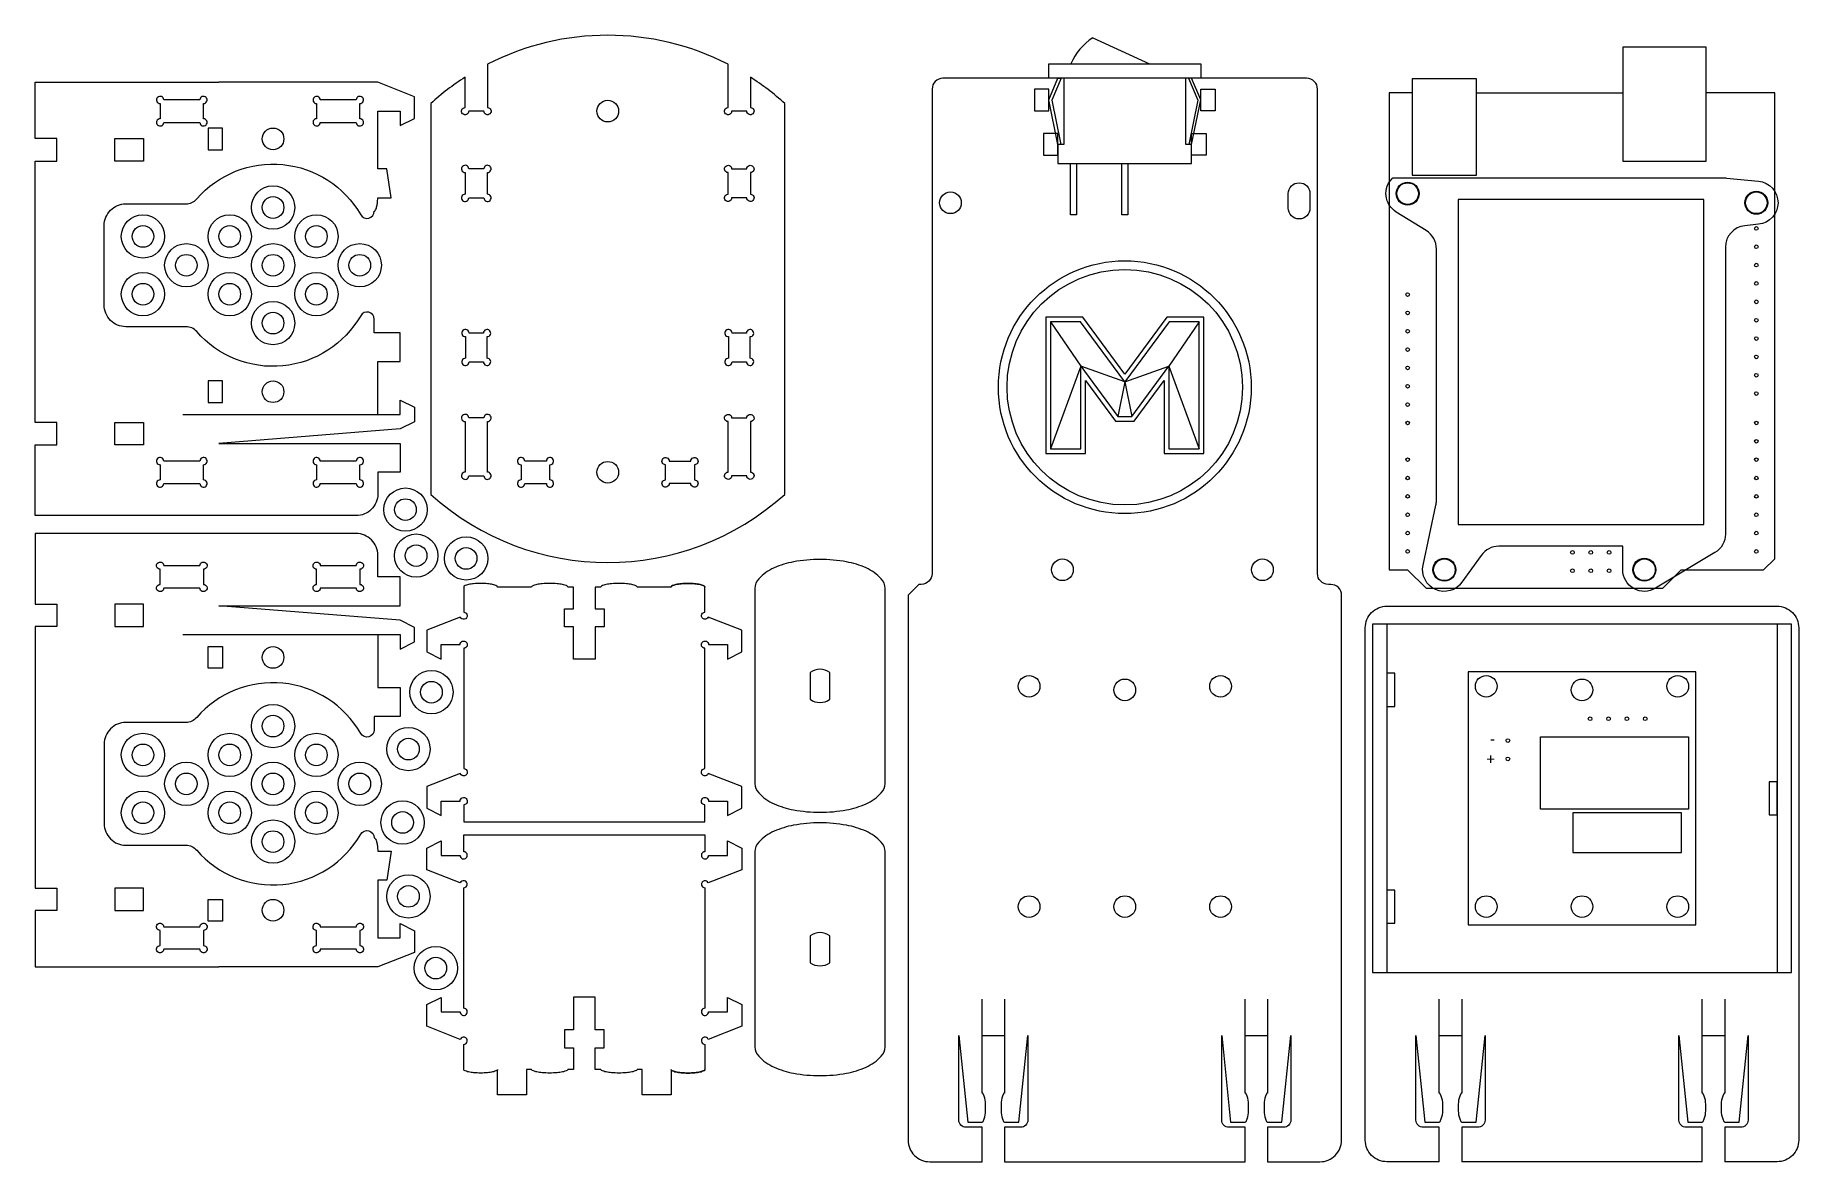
# Model space of a CAD drawing. Header units: millimetres. Extents: x 0 to 244, y -27 to 129.
import ezdxf

# ---------------------------------------------------------------- set-up
doc = ezdxf.new("R2010")
doc.units = ezdxf.units.MM
for name, color, linetype in [('1 - Vector Etch', 1, 'Continuous'), ('3 - First Cut', 3, 'Continuous'), ('5 - Final Cut', 5, 'Continuous')]:
    doc.layers.add(name, color=color, linetype=linetype)
doc.layers.add('NOTES', color=4, linetype='Continuous', plot=False)
doc.styles.get("Standard").update_dxf_attribs({"font": 'ARIAL.TTF'})

# ---------------------------------------------------------------- blocks, each defined once
blk = doc.blocks.new('ArduinoUNOR3')
for points in [[(2479.39, 1678.67), (2479.39, 1675.5), (2545.43, 1675.5), (2545.43, 1678.04), (2547.97, 1680.58), (2547.97, 1713.34), (2545.43, 1715.88), (2545.43, 1727.31), (2543.9, 1728.84), (2479.39, 1728.84), (2479.39, 1719.31)], [(2479.39, 1687.56), (2479.39, 1707.88)]]:
    blk.add_lwpolyline(points)
for points in [[(2473.04, 1719.31), (2488.91, 1719.31), (2488.91, 1707.88), (2473.04, 1707.88)], [(2477.48, 1678.67), (2490.82, 1678.67), (2490.82, 1687.56), (2477.48, 1687.56)]]:
    blk.add_lwpolyline(points, close=True)
for centre, radius in [((2494.63, 1726.3), 1.59), ((2498.18, 1726.3), 0.254), ((2500.72, 1726.3), 0.254), ((2503.26, 1726.3), 0.254), ((2505.8, 1726.3), 0.254), ((2508.34, 1726.3), 0.254), ((2510.88, 1726.3), 0.254), ((2513.42, 1726.3), 0.254), ((2515.96, 1726.3), 0.254), ((2518.5, 1726.3), 0.254), ((2521.04, 1726.3), 0.254), ((2525.11, 1726.3), 0.254), ((2527.65, 1726.3), 0.254), ((2530.19, 1726.3), 0.254), ((2532.73, 1726.3), 0.254), ((2535.27, 1726.3), 0.254), ((2537.81, 1726.3), 0.254), ((2540.35, 1726.3), 0.254), ((2542.89, 1726.3), 0.254), ((2545.43, 1710.8), 1.59), ((2543.03, 1705.93), 0.254), ((2545.57, 1705.93), 0.254), ((2543.03, 1703.39), 0.254), ((2545.57, 1703.39), 0.254), ((2543.03, 1700.85), 0.254), ((2545.57, 1700.85), 0.254), ((2545.43, 1683.12), 1.59), ((2493.36, 1678.04), 1.59), ((2507.33, 1678.04), 0.254), ((2509.87, 1678.04), 0.254), ((2512.41, 1678.04), 0.254), ((2514.95, 1678.04), 0.254), ((2517.49, 1678.04), 0.254), ((2520.03, 1678.04), 0.254), ((2522.57, 1678.04), 0.254), ((2525.11, 1678.04), 0.254), ((2530.19, 1678.04), 0.254), ((2532.73, 1678.04), 0.254), ((2535.27, 1678.04), 0.254), ((2537.81, 1678.04), 0.254), ((2540.35, 1678.04), 0.254), ((2542.89, 1678.04), 0.254)]:
    blk.add_circle(centre, radius)
blk = doc.blocks.new('ULN2003_cb')
for points in [[(-15.75, -17.5), (15.75, -17.5), (15.75, 17.5), (-15.75, 17.5)], [(1.25, 7.5), (-13.75, 7.5), (-13.75, 2), (1.25, 2)], [(-14.75, 1.5), (5.75, 1.5), (5.75, -8.5), (-14.75, -8.5)]]:
    blk.add_lwpolyline(points, close=True)
for centre, radius in [((-13.25, 15), 1.5), ((13.25, 15), 1.5), ((10.25, -5.46), 0.254), ((10.25, -8), 0.254), ((-8.75, -11), 0.254), ((-6.21, -11), 0.254), ((-3.67, -11), 0.254), ((-1.13, -11), 0.254), ((-13.25, -15.5), 1.5), ((13.25, -15.5), 1.5)]:
    blk.add_circle(centre, radius)
at = {"insert": (12.03, -4.64), "char_height": 1.5, "attachment_point": 1}
blk.add_mtext_dynamic_manual_height_columns('+\\P-', width=3.719, gutter_width=12.5, heights=[0], dxfattribs=at)

msp = doc.modelspace()

# ---------------------------------------------------------------- linework, layer by layer
at = {"layer": '1 - Vector Etch'}
for points in [[(230.94, 61.23), (230.94, 106.23), (196.94, 106.23), (196.94, 61.23)], [(150.81, 75.57), (152.11, 75.57), (156.27, 81.2), (156.27, 71.06), (161.73, 71.06), (161.73, 89.95), (156.62, 89.95), (150.81, 82.07), (145, 89.95), (139.89, 89.95), (139.89, 71.06), (145.35, 71.06), (145.35, 81.2), (149.51, 75.57)], [(150.81, 76.21), (151.79, 76.21), (156.92, 83.15), (156.92, 71.71), (161.09, 71.71), (161.09, 89.31), (156.95, 89.31), (150.81, 80.98), (144.68, 89.31), (140.53, 89.31), (140.53, 71.71), (144.71, 71.71), (144.71, 83.15), (149.84, 76.21)]]:
    msp.add_lwpolyline(points, close=True, dxfattribs=at)
for points in [[(140.53, 89.31), (144.71, 83.15)], [(161.09, 89.31), (156.92, 83.15)], [(144.71, 83.15), (140.53, 71.71)], [(150.82, 80.98), (144.71, 83.15)], [(150.81, 80.98), (156.92, 83.15)], [(156.92, 83.15), (161.09, 71.71)], [(150.82, 80.98), (149.84, 76.21)], [(150.81, 80.98), (151.79, 76.21)]]:
    msp.add_lwpolyline(points, dxfattribs=at)
for radius in [17.5, 16.3]:
    msp.add_circle((150.81, 80.25), radius, dxfattribs=at)
at = {"layer": '3 - First Cut'}
for points in [[(17.78, 116.92), (22.78, 116.92, 2.414214), (23.28, 117.42), (23.28, 119.52, 2.414214), (22.78, 120.02), (17.78, 120.02, 2.414214), (17.28, 119.52), (17.28, 117.42, 2.414214)], [(39.44, 116.92), (44.44, 116.92, 2.414214), (44.94, 117.42), (44.94, 119.52, 2.414214), (44.44, 120.02), (39.44, 120.02, 2.414214), (38.94, 119.52), (38.94, 117.42, 2.414214)], [(59.49, 109.97), (59.49, 106.97, 2.414214), (59.99, 106.47), (62.09, 106.47, 2.414214), (62.59, 106.97), (62.59, 109.97, 2.414214), (62.09, 110.47), (59.99, 110.47, 2.414214)], [(98.99, 109.97), (98.99, 106.97, -2.414214), (98.49, 106.47), (96.39, 106.47, -2.414214), (95.89, 106.97), (95.89, 109.97, -2.414214), (96.39, 110.47), (98.49, 110.47, -2.414214)], [(176.44, 105.05, -1), (173.44, 105.05), (173.44, 107.05, -1), (176.44, 107.05)], [(59.54, 87.25), (59.54, 84.25, 2.414214), (60.04, 83.75), (62.04, 83.75, 2.414214), (62.54, 84.25), (62.54, 87.25, 2.414214), (62.04, 87.75), (60.04, 87.75, 2.414214)], [(95.94, 87.25), (95.94, 84.25, 2.414214), (96.44, 83.75), (98.44, 83.75, 2.414214), (98.94, 84.25), (98.94, 87.25, 2.414214), (98.44, 87.75), (96.44, 87.75, 2.414214)], [(62.59, 68.49), (62.59, 75.49, 2.414214), (62.09, 75.99), (59.99, 75.99, 2.414214), (59.49, 75.49), (59.49, 68.49, 2.414214), (59.99, 67.99), (62.09, 67.99, 2.414214)], [(95.89, 68.49), (95.89, 75.49, -2.414214), (96.39, 75.99), (98.49, 75.99, -2.414214), (98.99, 75.49), (98.99, 68.49, -2.414214), (98.49, 67.99), (96.39, 67.99, -2.414214)], [(17.78, 66.92), (22.78, 66.92, 2.414214), (23.28, 67.42), (23.28, 69.52, 2.414214), (22.78, 70.02), (17.78, 70.02, 2.414214), (17.28, 69.52), (17.28, 67.42, 2.414214)], [(39.44, 66.92), (44.44, 66.92, 2.414214), (44.94, 67.42), (44.94, 69.52, 2.414214), (44.44, 70.02), (39.44, 70.02, 2.414214), (38.94, 69.52), (38.94, 67.42, 2.414214)], [(67.74, 66.92), (70.74, 66.92, 2.414214), (71.24, 67.42), (71.24, 69.52, 2.414214), (70.74, 70.02), (67.74, 70.02, 2.414214), (67.24, 69.52), (67.24, 67.42, 2.414214)], [(90.74, 66.92), (87.74, 66.92, -2.414214), (87.24, 67.42), (87.24, 69.52, -2.414214), (87.74, 70.02), (90.74, 70.02, -2.414214), (91.24, 69.52), (91.24, 67.42, -2.414214)], [(17.78, 55.55), (22.78, 55.55, -2.414214), (23.28, 55.05), (23.28, 52.95, -2.414214), (22.78, 52.45), (17.78, 52.45, -2.414214), (17.28, 52.95), (17.28, 55.05, -2.414214)], [(39.44, 55.55), (44.44, 55.55, -2.414214), (44.94, 55.05), (44.94, 52.95, -2.414214), (44.44, 52.45), (39.44, 52.45, -2.414214), (38.94, 52.95), (38.94, 55.05, -2.414214)], [(109.97, 37.04), (109.97, 40.76, 0.324354), (107.27, 40.76), (107.27, 37.04, 0.324354)], [(17.78, 5.55), (22.78, 5.55, -2.414214), (23.28, 5.05), (23.28, 2.95, -2.414214), (22.78, 2.45), (17.78, 2.45, -2.414214), (17.28, 2.95), (17.28, 5.05, -2.414214)], [(39.44, 5.55), (44.44, 5.55, -2.414214), (44.94, 5.05), (44.94, 2.95, -2.414214), (44.44, 2.45), (39.44, 2.45, -2.414214), (38.94, 2.95), (38.94, 5.05, -2.414214)], [(109.97, 0.58), (109.97, 4.31, 0.324354), (107.27, 4.31), (107.27, 0.58, 0.324354)]]:
    msp.add_lwpolyline(points, format="xyb", close=True, dxfattribs=at)
for points in [[(140.31, 118.52), (140.31, 121.52), (138.31, 121.52), (138.31, 118.52)], [(161.31, 118.52), (161.31, 121.52), (163.31, 121.52), (163.31, 118.52)], [(25.91, 113.13), (25.91, 116.13), (23.91, 116.13), (23.91, 113.13)], [(141.56, 112.37), (141.56, 115.37), (139.56, 115.37), (139.56, 112.37)], [(160.06, 112.37), (160.06, 115.37), (162.06, 115.37), (162.06, 112.37)], [(11, 111.56), (11, 114.66), (15, 114.66), (15, 111.56)], [(25.91, 78.13), (25.91, 81.13), (23.91, 81.13), (23.91, 78.13)], [(11, 72.26), (11, 75.36), (15, 75.36), (15, 72.26)], [(11, 50.22), (11, 47.12), (15, 47.12), (15, 50.22)], [(25.91, 44.34), (25.91, 41.34), (23.91, 41.34), (23.91, 44.34)], [(11, 10.91), (11, 7.81), (15, 7.81), (15, 10.91)], [(25.91, 9.34), (25.91, 6.34), (23.91, 6.34), (23.91, 9.34)]]:
    msp.add_lwpolyline(points, close=True, dxfattribs=at)
for centre in [(79.24, 118.47), (32.91, 114.63), (189.96, 107.05), (32.91, 105.13), (126.68, 105.78), (238.22, 105.78), (14.91, 101.13), (26.91, 101.13), (38.91, 101.13), (20.91, 97.13), (32.91, 97.13), (44.91, 97.13), (14.91, 93.13), (26.91, 93.13), (38.91, 93.13), (32.91, 89.13), (32.91, 79.63), (79.24, 68.47), (51.24, 63.3), (52.72, 56.93), (59.64, 56.55), (142.18, 54.98), (169.86, 54.98), (195.04, 54.98), (222.73, 54.98), (32.91, 42.84), (54.83, 38.03), (137.56, 38.84), (150.81, 38.34), (164.06, 38.84), (200.84, 38.84), (214.09, 38.34), (227.34, 38.84), (32.91, 33.34), (14.91, 29.34), (26.91, 29.34), (38.91, 29.34), (51.65, 30.15), (20.91, 25.34), (32.91, 25.34), (44.91, 25.34), (14.91, 21.34), (26.91, 21.34), (38.91, 21.34), (50.84, 19.99), (32.91, 17.34), (51.65, 9.76), (137.56, 8.34), (150.81, 8.34), (164.06, 8.34), (200.84, 8.34), (214.09, 8.34), (227.34, 8.34), (32.91, 7.84), (55.44, -0.17)]:
    msp.add_circle(centre, 1.5, dxfattribs=at)
at = {"layer": '5 - Final Cut'}
for p, q in [((131.06, -9.48), (134.16, -9.48)), ((167.46, -9.48), (170.56, -9.48)), ((194.34, -9.48), (197.44, -9.48)), ((230.74, -9.48), (233.84, -9.48))]:
    msp.add_line(p, q, dxfattribs=at)
for points in [[(62.59, 124.96), (62.59, 118.97, -2.414214), (62.09, 118.47), (59.99, 118.47, -2.414214), (59.49, 118.97), (59.49, 123.17, 0.041056), (54.74, 119.53), (54.74, 65.42, 0.38549), (103.74, 65.42), (103.74, 119.53, 0.041056), (98.99, 123.17), (98.99, 118.97, -2.414214), (98.49, 118.47), (96.39, 118.47, -2.414214), (95.89, 118.97), (95.89, 124.96, 0.24137)], [(233.94, 99.63), (233.94, 59.92, -0.263177), (232.48, 57.35), (224.27, 52.41, -0.583309), (219.73, 54.98), (219.73, 58.23), (202.58, 58.23, 0.242308), (200.14, 56.97), (197.48, 53.24, -0.813336), (192.1, 55.61), (193.87, 63.92, 0.052443), (193.94, 64.54), (193.94, 99.38, 0.259438), (192.52, 101.93), (188.38, 104.5, -0.490827), (187.89, 109.23), (233.79, 109.23, -0.024884), (234.09, 109.21), (238.52, 108.77, -0.905128), (238.52, 102.8), (236.64, 102.61, 0.385358)], [(99.62, 25.4, 0.189782), (100.14, 24.08, 0.100932), (102.26, 22.57, 0.059111), (104.97, 21.74, 0.045546), (108.62, 21.4, 0.045546), (112.28, 21.74, 0.059111), (114.99, 22.57, 0.100932), (117.1, 24.08, 0.189782), (117.62, 25.4), (117.62, 52.4, 0.189782), (117.1, 53.72, 0.100932), (114.99, 55.23, 0.059111), (112.28, 56.07, 0.045546), (108.62, 56.4, 0.045546), (104.97, 56.07, 0.059111), (102.26, 55.23, 0.100932), (100.14, 53.72, 0.189782), (99.62, 52.4)], [(99.62, -11.06, 0.189782), (100.14, -12.37, 0.100932), (102.26, -13.88, 0.059111), (104.97, -14.72, 0.045546), (108.62, -15.06, 0.045546), (112.28, -14.72, 0.059111), (114.99, -13.88, 0.100932), (117.1, -12.37, 0.189782), (117.62, -11.06), (117.62, 15.94, 0.189782), (117.1, 17.26, 0.100932), (114.99, 18.77, 0.059111), (112.28, 19.61, 0.045546), (108.62, 19.94, 0.045546), (104.97, 19.61, 0.059111), (102.26, 18.77, 0.100932), (100.14, 17.26, 0.189782), (99.62, 15.94)]]:
    msp.add_lwpolyline(points, format="xyb", close=True, dxfattribs=at)
for points in [[(20.41, 76.47), (50.51, 76.47), (50.51, 78.47), (52.51, 77.47), (52.51, 75.47), (50.51, 74.47), (25.41, 72.47), (50.51, 72.47), (50.51, 68.47), (47.41, 68.47), (47.41, 65.47, -0.414214), (44.41, 62.47), (0, 62.47), (0, 72.26), (3, 72.26), (3, 75.36), (0, 75.36), (0, 111.56), (3, 111.56), (3, 114.66), (0, 114.66), (0, 122.47), (25.41, 122.47)], [(47.41, 76.47), (47.41, 83.79), (50.51, 83.79), (50.51, 87.79), (46.91, 87.79), (46.91, 89.65, 0.767838), (45.04, 90.15, -0.51536), (22.35, 87.95, 0.217056), (20.84, 88.63), (12.53, 88.63, -0.414214), (9.53, 91.63), (9.53, 102.63, -0.414214), (12.53, 105.63), (20.84, 105.63, 0.217056), (22.35, 106.32, -0.51536), (45.04, 104.12, 0.767836), (46.91, 104.62, 0.257233), (47.05, 104.7, 0.077056), (47.25, 105.16, 0.03703), (47.35, 105.71, 0.027014), (47.4, 106.47), (49.28, 106.47), (48.66, 110.47), (47.41, 110.47), (47.41, 118.47), (50.51, 118.47), (50.51, 116.47), (52.51, 117.47), (52.51, 120.47), (47.41, 122.47), (25.41, 122.47)], [(170.56, -26.98), (177.81, -26.98, 0.414214), (180.81, -23.98), (180.81, 51.44, 0.414214), (179.31, 52.94), (178.98, 52.94, -0.414214), (177.48, 54.44), (177.48, 121.52, 0.414214), (175.98, 123.02), (125.64, 123.02, 0.414214), (124.14, 121.52), (124.14, 54.44, -0.414214), (122.64, 52.94), (122.31, 52.94), (120.81, 51.44), (120.81, -23.98, 0.414214), (123.81, -26.98), (131.06, -26.98)], [(20.41, 46), (50.51, 46), (50.51, 44), (52.51, 45), (52.51, 47), (50.51, 48), (25.41, 50), (50.51, 50), (50.51, 54), (47.41, 54), (47.41, 57, 0.414214), (44.41, 60), (0, 60), (0, 50.22), (3, 50.22), (3, 47.12), (0, 47.12), (0, 10.91), (3, 10.91), (3, 7.81), (0, 7.81), (0, 0), (25.41, 0)], [(88, 52.58), (83.29, 52.58, 0.287816), (83.2, 52.72, 0.063192), (82.56, 52.94, 0.028693), (81.82, 53.04, 0.020666), (80.79, 53.08, 0.020666), (79.76, 53.04, 0.028693), (79.02, 52.94, 0.063192), (78.37, 52.72, 0.287816), (78.29, 52.58), (77.5, 52.58), (77.5, 49.58), (78.75, 49.58), (78.75, 47.08), (77.5, 47.08), (77.5, 42.58), (74.5, 42.58), (74.5, 47.08), (73.25, 47.08), (73.25, 49.58), (74.5, 49.58), (74.5, 52.58), (73.7, 52.58, 0.287816), (73.62, 52.72, 0.063192), (72.97, 52.94, 0.028693), (72.23, 53.04, 0.020666), (71.2, 53.08, 0.020666), (70.17, 53.04, 0.028693), (69.44, 52.94, 0.063192), (68.79, 52.72, 0.287816), (68.7, 52.58), (64, 52.58, 0.281144), (63.91, 52.72, 0.066316), (63.31, 52.94, 0.030444), (62.61, 53.04, 0.021979), (61.65, 53.08, 0.021979), (60.68, 53.04, 0.030444), (59.98, 52.94, 0.066316), (59.38, 52.72, 0.281144), (59.3, 52.58), (59.3, 52.58), (59.3, 49.11, -1.884664), (58.83, 48.43), (54.2, 46.61), (54.2, 43.61), (56.2, 42.61), (56.2, 44.61), (58.8, 44.61, -2.414214), (59.3, 44.11), (59.3, 27.45, -1.884664), (58.83, 26.76), (54.2, 24.95), (54.2, 21.95), (56.2, 20.95), (56.2, 22.95), (58.8, 22.95, -2.414214), (59.3, 22.45), (59.3, 20.08), (92.7, 20.08), (92.7, 22.45, -2.414214), (93.2, 22.95), (95.8, 22.95), (95.8, 20.95), (97.8, 21.95), (97.8, 24.95), (93.16, 26.76, -1.884664), (92.7, 27.45), (92.7, 44.11, -2.414214), (93.2, 44.61), (95.8, 44.61), (95.8, 42.61), (97.8, 43.61), (97.8, 46.61), (93.16, 48.43, -1.884664), (92.7, 49.11), (92.7, 52.58, 0.281144), (92.61, 52.72, 0.066316), (92.01, 52.94, 0.030444), (91.31, 53.04, 0.021979), (90.35, 53.08, 0.021979), (89.38, 53.04, 0.030444), (88.68, 52.94, 0.066316), (88.08, 52.72, 0.281144), (88, 52.58, -0.281144), (88.08, 52.72, -0.066316), (88.68, 52.94, -0.030444), (89.38, 53.04, -0.021979), (90.35, 53.08, -0.021979), (91.31, 53.04, -0.030444), (92.01, 52.94, -0.066316), (92.61, 52.72, -0.281144), (92.7, 52.58)], [(194.34, -26.98), (187.09, -26.98, -0.414214), (184.09, -23.98), (184.09, 46.94, -0.414214), (187.09, 49.94), (241.09, 49.94, -0.414214), (244.09, 46.94), (244.09, -23.98, -0.414214), (241.09, -26.98), (233.84, -26.98)], [(47.41, 46), (47.41, 38.68), (50.51, 38.68), (50.51, 34.68), (46.91, 34.68), (46.91, 32.82, -0.767838), (45.04, 32.32, 0.51536), (22.35, 34.53, -0.217056), (20.84, 33.84), (12.53, 33.84, 0.414214), (9.53, 30.84), (9.53, 19.84, 0.414214), (12.53, 16.84), (20.84, 16.84, -0.217056), (22.35, 16.15, 0.51536), (45.04, 18.36, -0.767836), (46.91, 17.86, -0.257233), (47.05, 17.78, -0.077056), (47.25, 17.31, -0.03703), (47.35, 16.76, -0.027014), (47.4, 16), (49.28, 16), (48.66, 12), (47.41, 12), (47.41, 4), (50.51, 4), (50.51, 6), (52.51, 5), (52.51, 2), (47.41, 0), (25.41, 0)], [(88, -14.2), (88, -17.7), (84, -17.7), (84, -14.2), (83.29, -14.2, -0.287816), (83.2, -14.33, -0.063192), (82.56, -14.55, -0.028693), (81.82, -14.65, -0.020666), (80.79, -14.7, -0.020666), (79.76, -14.65, -0.028693), (79.02, -14.55, -0.063192), (78.37, -14.33, -0.287816), (78.29, -14.2), (77.5, -14.2), (77.5, -11.2), (78.75, -11.2), (78.75, -8.7), (77.5, -8.7), (77.5, -4.2), (74.5, -4.2), (74.5, -8.7), (73.25, -8.7), (73.25, -11.2), (74.5, -11.2), (74.5, -14.2), (73.7, -14.2, -0.287816), (73.62, -14.33, -0.063192), (72.97, -14.55, -0.028693), (72.23, -14.65, -0.020666), (71.2, -14.7, -0.020666), (70.17, -14.65, -0.028693), (69.44, -14.55, -0.063192), (68.79, -14.33, -0.287816), (68.7, -14.2), (68, -14.2), (68, -17.7), (64, -17.7), (64, -14.2, -0.281144), (63.91, -14.33, -0.066316), (63.31, -14.55, -0.030444), (62.61, -14.65, -0.021979), (61.65, -14.7, -0.021979), (60.68, -14.65, -0.030444), (59.98, -14.55, -0.066316), (59.38, -14.33, -0.281144), (59.3, -14.2), (59.3, -14.2), (59.3, -10.73, 1.884664), (58.83, -10.04), (54.2, -8.23), (54.2, -5.23), (56.2, -4.23), (56.2, -6.23), (58.8, -6.23, 2.414214), (59.3, -5.73), (59.3, 10.94, 1.884664), (58.83, 11.62), (54.2, 13.44), (54.2, 16.44), (56.2, 17.44), (56.2, 15.44), (58.8, 15.44, 2.414214), (59.3, 15.94), (59.3, 18.3), (92.7, 18.3), (92.7, 15.94, 2.414214), (93.2, 15.44), (95.8, 15.44), (95.8, 17.44), (97.8, 16.44), (97.8, 13.44), (93.16, 11.62, 1.884664), (92.7, 10.94), (92.7, -5.73, 2.414214), (93.2, -6.23), (95.8, -6.23), (95.8, -4.23), (97.8, -5.23), (97.8, -8.23), (93.16, -10.04, 1.884664), (92.7, -10.73), (92.7, -14.2, -0.281144), (92.61, -14.33, -0.066316), (92.01, -14.55, -0.030444), (91.31, -14.65, -0.021979), (90.35, -14.7, -0.021979), (89.38, -14.65, -0.030444), (88.68, -14.55, -0.066316), (88.08, -14.33, -0.281144), (88, -14.2, 0.281144), (88.08, -14.33, 0.066316), (88.68, -14.55, 0.030444), (89.38, -14.65, 0.021979), (90.35, -14.7, 0.021979), (91.31, -14.65, 0.030444), (92.01, -14.55, 0.066316), (92.61, -14.33, 0.281144), (92.7, -14.2)], [(131.06, -26.98), (131.06, -22.2), (128.83, -22.2, -0.414214), (127.83, -21.2), (127.83, -9.48), (127.83, -9.48), (129.06, -21.48), (131.06, -21.48, 0.308613), (131.19, -21.39), (131.33, -21.03, 0.093632), (131.54, -19.94), (131.54, -19.02, 0.093632), (131.33, -17.92), (131.19, -17.57, 0.308613), (131.06, -17.48), (131.06, -4.48)], [(134.16, -4.48), (134.16, -17.48, 0.308613), (134.03, -17.57), (133.89, -17.92, 0.093632), (133.68, -19.02), (133.68, -19.94, 0.093632), (133.89, -21.03), (134.03, -21.39, 0.308613), (134.16, -21.48), (136.16, -21.48), (137.39, -9.48), (137.39, -9.48), (137.39, -21.2, -0.414214), (136.39, -22.2), (134.16, -22.2), (134.16, -26.98)], [(167.46, -26.98), (167.46, -22.2), (165.23, -22.2, -0.414214), (164.23, -21.2), (164.23, -9.48), (164.23, -9.48), (165.46, -21.48), (167.46, -21.48, 0.308613), (167.59, -21.39), (167.73, -21.03, 0.093632), (167.94, -19.94), (167.94, -19.02, 0.093632), (167.73, -17.92), (167.59, -17.57, 0.308613), (167.46, -17.48), (167.46, -4.48)], [(170.56, -4.48), (170.56, -17.48, 0.308613), (170.43, -17.57), (170.29, -17.92, 0.093632), (170.08, -19.02), (170.08, -19.94, 0.093632), (170.29, -21.03), (170.43, -21.39, 0.308613), (170.56, -21.48), (172.56, -21.48), (173.79, -9.48), (173.79, -9.48), (173.79, -21.2, -0.414214), (172.79, -22.2), (170.56, -22.2), (170.56, -26.98)], [(194.34, -26.98), (194.34, -22.2), (192.11, -22.2, -0.414214), (191.11, -21.2), (191.11, -9.48), (191.11, -9.48), (192.34, -21.48), (194.34, -21.48, 0.308613), (194.47, -21.39), (194.61, -21.03, 0.093632), (194.82, -19.94), (194.82, -19.02, 0.093632), (194.61, -17.92), (194.47, -17.57, 0.308613), (194.34, -17.48), (194.34, -4.48)], [(197.44, -4.48), (197.44, -17.48, 0.308613), (197.31, -17.57), (197.17, -17.92, 0.093632), (196.96, -19.02), (196.96, -19.94, 0.093632), (197.17, -21.03), (197.31, -21.39, 0.308613), (197.44, -21.48), (199.44, -21.48), (200.67, -9.48), (200.67, -9.48), (200.67, -21.2, -0.414214), (199.67, -22.2), (197.44, -22.2), (197.44, -26.98)], [(230.74, -26.98), (230.74, -22.2), (228.51, -22.2, -0.414214), (227.51, -21.2), (227.51, -9.48), (227.51, -9.48), (228.74, -21.48), (230.74, -21.48, 0.308613), (230.87, -21.39), (231.01, -21.03, 0.093632), (231.22, -19.94), (231.22, -19.02, 0.093632), (231.01, -17.92), (230.87, -17.57, 0.308613), (230.74, -17.48), (230.74, -4.48)], [(233.84, -4.48), (233.84, -17.48, 0.308613), (233.71, -17.57), (233.57, -17.92, 0.093632), (233.36, -19.02), (233.36, -19.94, 0.093632), (233.57, -21.03), (233.71, -21.39, 0.308613), (233.84, -21.48), (235.84, -21.48), (237.07, -9.48), (237.07, -9.48), (237.07, -21.2, -0.414214), (236.07, -22.2), (233.84, -22.2), (233.84, -26.98)]]:
    msp.add_lwpolyline(points, format="xyb", dxfattribs=at)
for points in [[(134.16, -26.98), (167.46, -26.98)], [(230.74, -26.98), (197.44, -26.98)]]:
    msp.add_lwpolyline(points, dxfattribs=at)
for centre in [(32.91, 105.13), (14.91, 101.13), (26.91, 101.13), (38.91, 101.13), (20.91, 97.13), (32.91, 97.13), (44.91, 97.13), (14.91, 93.13), (26.91, 93.13), (38.91, 93.13), (32.91, 89.13), (51.24, 63.3), (52.72, 56.93), (59.64, 56.55), (54.83, 38.03), (32.91, 33.34), (14.91, 29.34), (26.91, 29.34), (38.91, 29.34), (51.65, 30.15), (20.91, 25.34), (32.91, 25.34), (44.91, 25.34), (14.91, 21.34), (26.91, 21.34), (38.91, 21.34), (50.84, 19.99), (32.91, 17.34), (51.65, 9.76), (55.44, -0.17)]:
    msp.add_circle(centre, 3, dxfattribs=at)
at = {"layer": 'NOTES'}
for p, q in [((146.36, 128.62), (154.24, 125.02)), ((187.09, 47.44), (187.09, -0.76)), ((241.09, 47.44), (241.09, -0.76))]:
    msp.add_line(p, q, dxfattribs=at)
for points in [[(140.31, 125.02), (161.31, 125.02), (161.31, 123.02), (140.31, 123.02)], [(142.36, 113.87), (141.56, 113.87), (141.56, 111.22), (160.06, 111.22), (160.06, 113.87), (159.26, 113.87), (159.26, 123.02), (142.36, 123.02)], [(143.31, 111.22), (144.11, 111.22), (144.11, 104.12), (143.31, 104.12)], [(150.41, 111.22), (151.21, 111.22), (151.21, 104.12), (150.41, 104.12)], [(243.09, 47.44), (185.09, 47.44), (185.09, -0.76), (243.09, -0.76)], [(188.19, 40.64), (187.09, 40.64), (187.09, 36.04), (188.19, 36.04)], [(241.09, 25.64), (239.99, 25.64), (239.99, 21.04), (241.09, 21.04)], [(188.19, 10.64), (187.09, 10.64), (187.09, 6.04), (188.19, 6.04)]]:
    msp.add_lwpolyline(points, close=True, dxfattribs=at)
for points in [[(141.56, 113.87), (140.31, 120.02), (141.56, 123.02), (141.99, 123.02), (140.73, 119.98), (141.97, 113.87)], [(160.06, 113.87), (161.31, 120.02), (160.06, 123.02), (159.63, 123.02), (160.9, 119.98), (159.65, 113.87)]]:
    msp.add_lwpolyline(points, dxfattribs=at)
msp.add_arc((150.81, 121.85), 8.1, 123.3091, 156.9651, dxfattribs=at)

# ---------------------------------------------------------------- block references
for name, p, rotation in [('ArduinoUNOR3', (-1488.08, 2600.41), 270), ('ULN2003_cb', (214.09, 23.34), 180)]:
    msp.add_blockref(name, p, dxfattribs=dict(at, rotation=rotation))

doc.saveas('drawing.dxf')
